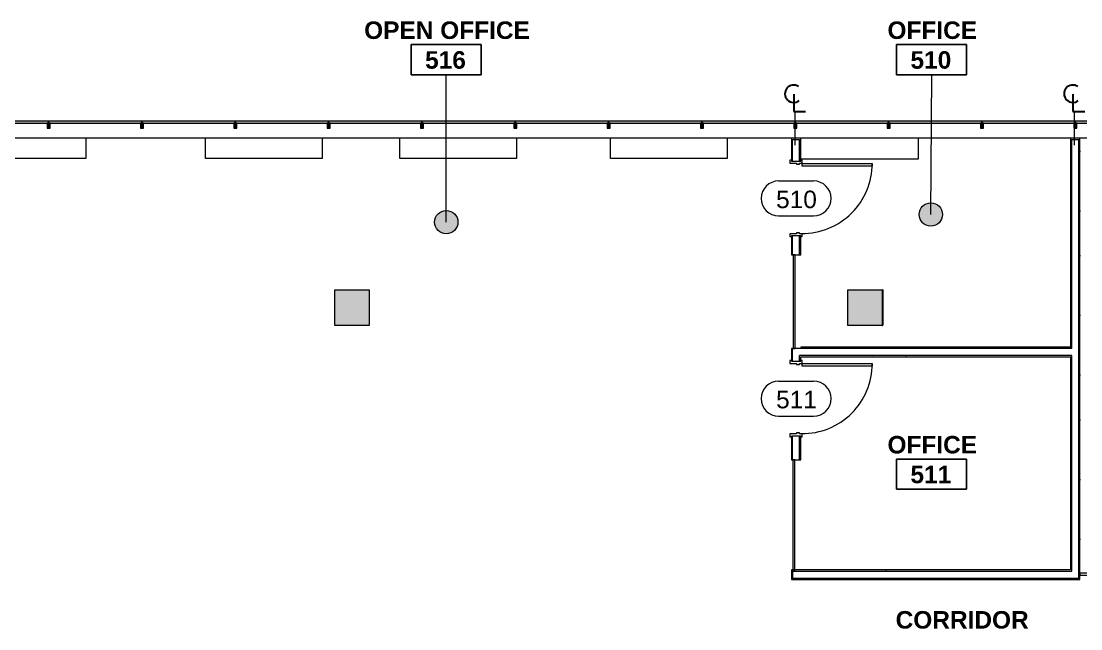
# Model space of a CAD drawing. Header units: inches. Extents: x 920 to 3738, y -709 to 819.
# Drawn here: x 2298 to 2843, y 507 to 819 of the extents above; entities that cross this region are included whole.
import ezdxf

# ---------------------------------------------------------------- set-up
doc = ezdxf.new("R2010")
doc.units = ezdxf.units.IN
doc.header["$MEASUREMENT"] = 0
for name, color, linetype, lineweight in [('A-ANNO-NOTE', 131, 'Continuous', 9), ('A-AREA-IDEN', 2, 'Continuous', 9), ('A-DETL', 90, 'Continuous', 9), ('A-DOOR', 31, 'Continuous', 13), ('A-DOOR-IDEN', 31, 'Continuous', 9), ('A-GLAZ-CURT', 52, 'Continuous', 9), ('A-GLAZ-CWMG', 51, 'Continuous', 9), ('A-WALL', 113, 'Continuous', 13), ('A-WALL-PATT', 111, 'Continuous', 13), ('bb$0$A-BBASE', 250, 'Continuous', 30), ('dp$0$A-WALL-EXST', 7, 'Continuous', 9), ('I-WALL', 2, 'Continuous', 9), ('S-COLS', 52, 'Continuous', 13)]:
    doc.layers.add(name, color=color, linetype=linetype, lineweight=lineweight)
doc.styles.add('Swis721 Lt BT', font='swissl.ttf', dxfattribs={"height": 9})
doc.styles.add('Swis721 Lt BT_B', font='', dxfattribs={"height": 9})
doc.styles.get('Swis721 Lt BT_B').set_extended_font_data('Swis721 Lt BT', bold=True)
pattern_1 = [(0, (2996.523, 0), (30.72, 7.68), [1.267, -21.773, 1.267, -21.773, -122.88]), (0, (2996.523, 0), (30.72, 7.68), [-46.08, 1.267, -44.813, 1.267, -21.773, -53.76]), (0, (2996.523, 0), (30.72, 7.68), [-115.2, 1.267, -14.093, 1.267, -37.133]), (120, (3008.043, 3.84), (-22.011075, 22.7643), [1.267, -21.773, 1.267, -21.773, -122.88]), (120, (3008.043, 3.84), (-22.011075, 22.7643), [-46.08, 1.267, -44.813, 1.267, -21.773, -53.76]), (120, (3008.043, 3.84), (-22.011075, 22.7643), [-115.2, 1.267, -14.093, 1.267, -37.133]), (240, (3011.883, 19.2), (-8.708925, -30.4443), [1.267, -21.773, 1.267, -21.773, -122.88]), (240, (3011.883, 19.2), (-8.708925, -30.4443), [-46.08, 1.267, -44.813, 1.267, -21.773, -53.76]), (240, (3011.883, 19.2), (-8.708925, -30.4443), [-115.2, 1.267, -14.093, 1.267, -37.133])]

# ---------------------------------------------------------------- blocks, each defined once
blk = doc.blocks.new('1951 Kidwell_Linked_dwg_bb-7240425-5TH FLOOR CONSTRUCTION')
at = {"layer": 'bb$0$A-BBASE'}
blk.add_hatch(color=256, dxfattribs=at).paths.add_polyline_path([(-255, 663), (-255, 681), (-255.1, 681), (-255.1, 663)], flags=0)
for p, q in [((-255, 681), (-255.1, 681)), ((-255.1, 681), (-255.1, 663)), ((-255, 663), (-255, 681)), ((-255.1, 663), (-255, 663)), ((-255.1, 663), (-255, 663))]:
    blk.add_line(p, q, dxfattribs=at)
at = {"layer": 'bb$0$A-BBASE', "flags": 128}
blk.add_lwpolyline([(-255, 663), (-255, 681), (-255.1, 681)], dxfattribs=at)
blk = doc.blocks.new('1951 Kidwell_Linked_dwg-6963106-5TH FLOOR CONSTRUCTION')
at = {"layer": 'bb$0$A-BBASE'}
blk.add_hatch(color=256, dxfattribs=at).paths.add_polyline_path([(-255, 663), (-255, 681), (-255.1, 681), (-255.1, 663)], flags=0)
for p, q in [((-255, 681), (-255.1, 681)), ((-255.1, 681), (-255.1, 663)), ((-255, 663), (-255, 681)), ((-255.1, 663), (-255, 663)), ((-255.1, 663), (-255, 663))]:
    blk.add_line(p, q, dxfattribs=at)
at = {"layer": 'bb$0$A-BBASE', "flags": 128}
blk.add_lwpolyline([(-255, 663), (-255, 681), (-255.1, 681)], dxfattribs=at)
blk.add_blockref('1951 Kidwell_Linked_dwg_bb-7240425-5TH FLOOR CONSTRUCTION', (0, 0))
blk = doc.blocks.new('Concrete-Rectangular-Column - 18 x 18-7059525-5TH FLOOR CONSTRUCTION')
at = {"layer": 'S-COLS', "lineweight": 9}
blk.add_hatch(color=7, dxfattribs=at).paths.add_polyline_path([(9, -9), (8.99, 9), (-9, 9), (-9, -9), (8.99, -9)], flags=0)
at = {"layer": 'S-COLS', "color": 8, "lineweight": 20}
for p, q in [((9, 9), (-9, 9)), ((-9, 9), (-9, -9)), ((9, -9), (9, 9)), ((-9, -9), (9, -9))]:
    blk.add_line(p, q, dxfattribs=at)
blk = doc.blocks.new('Door - Single - Solid Door-7611582-5TH FLOOR CONSTRUCTION')
at = {"layer": 'A-DOOR'}
for p, q in [((-14.01, 39.28), (-12.63, 39.28)), ((-14.01, 3.28), (-14.01, 39.28)), ((-12.63, 39.28), (-12.63, 3.28)), ((-12.63, 3.28), (-14.01, 3.28))]:
    blk.add_line(p, q, dxfattribs=at)
at = {"layer": 'A-DOOR', "lineweight": 9}
for p, q in [((-15.63, 3.28), (-15.63, 2.53)), ((-14.13, 3.28), (-15.63, 3.28)), ((-14.13, 1.78), (-14.13, 3.28)), ((-13.63, 1.78), (-14.13, 1.78)), ((-14.13, -3.1), (-14.13, 0.28)), ((-14.13, 0.28), (-13.63, 0.28)), ((-13.63, 0.28), (-13.63, 1.78)), ((22.12, 1.78), (21.62, 1.78)), ((21.62, 1.78), (21.62, 0.28)), ((21.62, 0.28), (22.12, 0.28)), ((23.62, 3.28), (22.12, 3.28)), ((22.12, 3.28), (22.12, 1.78)), ((22.12, 0.28), (22.12, -3.1)), ((23.62, 2.53), (23.62, 3.28)), ((-15.63, -2.35), (-15.63, -3.1)), ((-15.63, -3.1), (-14.13, -3.1)), ((22.12, -3.1), (23.62, -3.1)), ((23.62, -3.1), (23.62, -2.35))]:
    blk.add_line(p, q, dxfattribs=at)
blk.add_arc((-14.01, 3.28), 36, 359.5, 90, dxfattribs=at)
blk = doc.blocks.new('System Panel - Glazed-7544413-5TH FLOOR CONSTRUCTION')
at = {"layer": 'A-GLAZ-CURT', "lineweight": 13}
for p, q in [((28.67, 1.75), (-28.67, 1.75)), ((-28.67, 1.75), (-28.67, 0.75)), ((-28.67, 0.75), (28.67, 0.75)), ((28.67, 0.75), (28.67, 1.75))]:
    blk.add_line(p, q, dxfattribs=at)
blk = doc.blocks.new('System Panel - Glazed-7617524-5TH FLOOR CONSTRUCTION')
at = {"layer": 'A-GLAZ-CURT', "lineweight": 13}
for p, q in [((24.125, -0.75), (-24.125, -0.75)), ((-24.125, -0.75), (-24.125, -1.75)), ((-24.125, -1.75), (24.125, -1.75)), ((24.125, -1.75), (24.125, -0.75))]:
    blk.add_line(p, q, dxfattribs=at)
blk = doc.blocks.new('System Panel - Glazed-7612509-5TH FLOOR CONSTRUCTION')
at = {"layer": 'A-GLAZ-CURT', "lineweight": 13}
for p, q in [((39.28125, 1.75), (-39.28125, 1.75)), ((-39.28125, 1.75), (-39.28125, 0.75)), ((-39.28125, 0.75), (39.28125, 0.75)), ((39.28125, 0.75), (39.28125, 1.75))]:
    blk.add_line(p, q, dxfattribs=at)
blk = doc.blocks.new('System Panel - Glazed-7352699-5TH FLOOR CONSTRUCTION')
at = {"layer": 'A-GLAZ-CURT'}
blk.add_hatch(color=7, dxfattribs=at).paths.add_polyline_path([(-20.24, 0.75), (22.12, 0.75), (22.12, 1.75), (-22.12, 1.75), (-22.12, 0.75)], flags=0)
at = {"layer": 'A-GLAZ-CURT', "color": 8, "lineweight": 20}
for p, q in [((22.12, 1.75), (-22.12, 1.75)), ((-22.12, 1.75), (-22.12, 0.75)), ((-22.12, 0.75), (22.12, 0.75)), ((22.12, 0.75), (22.12, 1.75))]:
    blk.add_line(p, q, dxfattribs=at)
blk = doc.blocks.new('System Panel - Glazed-7347563-5TH FLOOR CONSTRUCTION')
at = {"layer": 'A-GLAZ-CURT'}
blk.add_hatch(color=7, dxfattribs=at).paths.add_polyline_path([(-24, 0.75), (24, 0.75), (24, 1.75), (-24, 1.75), (-24, 1.59)], flags=0)
at = {"layer": 'A-GLAZ-CURT', "color": 8, "lineweight": 20}
for p, q in [((24, 1.75), (-24, 1.75)), ((-24, 1.75), (-24, 0.75)), ((-24, 0.75), (24, 0.75)), ((24, 0.75), (24, 1.75))]:
    blk.add_line(p, q, dxfattribs=at)
blk = doc.blocks.new('Rectangular Mullion - 1_5_ x 2_5_ rectangular-7347996-5TH FLOOR CONSTRUCTION')
at = {"layer": 'A-GLAZ-CWMG'}
blk.add_hatch(color=7, dxfattribs=at).paths.add_polyline_path([(-0.75, 1.75), (0.75, 1.75), (0.75, -0.75), (-0.75, -0.75), (-0.75, 0)], flags=0)
at = {"layer": 'A-GLAZ-CWMG', "color": 8, "lineweight": 20}
for p, q in [((-0.75, 1.75), (0.75, 1.75)), ((-0.75, -0.75), (-0.75, 1.75)), ((0.75, 1.75), (0.75, -0.75)), ((0.75, -0.75), (-0.75, -0.75))]:
    blk.add_line(p, q, dxfattribs=at)
blk = doc.blocks.new('Room Tag - Room Name and Number-3379422-5TH FLOOR CONSTRUCTION')
at = {"layer": 'A-AREA-IDEN'}
for p, q in [((-0.1881, -0.1636), (-0.1881, -0.0018)), ((-0.1881, -0.0018), (0.1869, -0.0018)), ((0.1869, -0.0018), (-0.1881, -0.0018)), ((-0.1881, -0.0018), (-0.1881, -0.1636)), ((0.1869, -0.0018), (0.1869, -0.1636)), ((0.1869, -0.1636), (0.1869, -0.0018)), ((0.1869, -0.1636), (-0.1881, -0.1636)), ((-0.1881, -0.1636), (0.1869, -0.1636))]:
    blk.add_line(p, q, dxfattribs=at)
blk = doc.blocks.new('Door Tag - Door Tag-41184-5TH FLOOR CONSTRUCTION')
at = {"layer": 'A-DOOR-IDEN'}
for p, q in [((-0.09375, 0.09375), (0.09375, 0.09375)), ((-0.09375, -0.09375), (0.09375, -0.09375))]:
    blk.add_line(p, q, dxfattribs=at)
for centre, start, end in [((-0.09375, 0), 90, 270), ((0.09375, 0), 270, 90)]:
    blk.add_arc(centre, 0.09375, start, end, dxfattribs=at)
blk = doc.blocks.new('Centerline - Centerline-43150-5TH FLOOR CONSTRUCTION')
at = {"layer": 'A-ANNO-NOTE', "lineweight": 30}
for p, q in [((0, 0.0259), (0, -0.0678)), ((0, -0.0678), (0.0642, -0.0678))]:
    blk.add_line(p, q, dxfattribs=at)
blk.add_arc((0, 0.0273), 0.0469, 55.7755, 308.0372, dxfattribs=at)

msp = doc.modelspace()

# ---------------------------------------------------------------- hatches: boundary and pattern name
at = {"layer": 'A-AREA-IDEN'}
h = msp.add_hatch(color=256, dxfattribs=at)
edge = h.paths.add_edge_path(flags=0)
edge.add_arc((2766.26, 720.01), 6, 0, 360)
h = msp.add_hatch(color=256, dxfattribs=at)
edge = h.paths.add_edge_path(flags=0)
edge.add_arc((2517.05, 716.08), 6, 0, 360)
at = {"layer": 'A-WALL-PATT', "lineweight": 9}
h = msp.add_hatch(dxfattribs=at)
h.set_pattern_fill('FP_2', color=256, style=0, pattern_type=2)
h.set_pattern_definition(pattern_1)
h.paths.add_polyline_path([(2838.71, 536.47), (2838.71, 647.44), (2838.09, 647.44), (2838.09, 536.47)], flags=0)
h.paths.add_polyline_path([(2838.09, 651.06), (2838.71, 651.06), (2838.71, 758.62), (2842.34, 758.62), (2842.34, 759.25), (2838.09, 759.25), (2838.09, 651.69)], flags=0)
h = msp.add_hatch(dxfattribs=at)
h.set_pattern_fill('FP_2', color=256, style=0, pattern_type=2)
h.set_pattern_definition(pattern_1)
h.paths.add_polyline_path([(2842.96, 532.22), (2842.96, 759.25), (2842.34, 759.25), (2842.34, 532.22)], flags=0)
h = msp.add_hatch(dxfattribs=at)
h.set_pattern_fill('FP_2', color=256, style=0, pattern_type=2)
h.set_pattern_definition(pattern_1)
h.paths.add_polyline_path([(2741.42, 651.06), (2838.09, 651.06), (2838.09, 651.69), (2699.4, 651.69), (2699.4, 651.06), (2723.42, 651.06)], flags=0)
h = msp.add_hatch(dxfattribs=at)
h.set_pattern_fill('FP_2', color=256, style=0, pattern_type=2)
h.set_pattern_definition(pattern_1)
h.paths.add_polyline_path([(2838.09, 646.81), (2838.09, 647.44), (2699.4, 647.44), (2699.4, 646.81), (2761.28, 646.81)], flags=0)
h = msp.add_hatch(dxfattribs=at)
h.set_pattern_fill('FP_2', color=256, style=0, pattern_type=2)
h.set_pattern_definition(pattern_1)
h.paths.add_polyline_path([(2694.52, 532.84), (2695.15, 532.84), (2695.15, 536.47), (2838.09, 536.47), (2838.09, 537.09), (2694.52, 537.09), (2694.52, 532.85)], flags=0)
h = msp.add_hatch(dxfattribs=at)
h.set_pattern_fill('FP_2', color=256, style=0, pattern_type=2)
h.set_pattern_definition(pattern_1)
h.paths.add_polyline_path([(2842.33, 532.22), (2842.34, 532.22), (2842.34, 532.84), (2694.52, 532.84), (2694.52, 532.22), (2838.71, 532.22)], flags=0)

# ---------------------------------------------------------------- linework, layer by layer
at = {"layer": 'A-ANNO-NOTE'}
for p, q in [((2696.55, 755.7), (2696.55, 772.99)), ((2840.11, 755.7), (2840.11, 772.99))]:
    msp.add_line(p, q, dxfattribs=at)
at = {"layer": 'A-AREA-IDEN'}
for p, q in [((2517.05, 716.08), (2517.05, 791.91)), ((2766.26, 720.01), (2766.69, 791.91))]:
    msp.add_line(p, q, dxfattribs=at)
for centre in [(2766.26, 720.01), (2517.05, 716.08)]:
    msp.add_circle(centre, 6, dxfattribs=at)
at = {"layer": 'A-DETL'}
for p, q in [((2331.68, 759.25), (2331.68, 748.75)), ((2393.21, 748.75), (2393.21, 759.25)), ((2453.21, 759.25), (2453.21, 748.75)), ((2493.16, 748.75), (2493.16, 759.25)), ((2553.16, 759.25), (2553.16, 748.75)), ((2601.54, 748.75), (2601.54, 759.25)), ((2661.54, 759.25), (2661.54, 748.75)), ((2759.81, 759.05), (2759.81, 748.55)), ((2331.68, 748.75), (2271.68, 748.75)), ((2453.21, 748.75), (2393.21, 748.75)), ((2553.16, 748.75), (2493.16, 748.75)), ((2661.54, 748.75), (2601.54, 748.75)), ((2759.81, 748.55), (2699.81, 748.55))]:
    msp.add_line(p, q, dxfattribs=at)
at = {"layer": 'A-WALL', "lineweight": 9}
for p, q in [((2268.26, 768.25), (2932.76, 768.25)), ((2694.52, 759.25), (2270.15, 759.25)), ((2838.09, 759.25), (2699.4, 759.25)), ((2930.9, 759.25), (2842.96, 759.25))]:
    msp.add_line(p, q, dxfattribs=at)
at = {"layer": 'A-WALL'}
for p, q in [((2695.15, 747.5), (2695.15, 758.62)), ((2695.15, 758.62), (2698.77, 758.62)), ((2698.77, 747.5), (2698.77, 758.62)), ((2838.71, 651.06), (2838.71, 758.62)), ((2838.71, 758.62), (2842.34, 758.62)), ((2842.34, 532.84), (2842.34, 758.62)), ((2695.15, 699.25), (2695.15, 709)), ((2698.77, 699.25), (2698.77, 709)), ((2695.15, 644.5), (2695.15, 651)), ((2838.71, 651.06), (2699.4, 651.06)), ((2838.71, 647.44), (2698.77, 647.44)), ((2698.77, 644.5), (2698.77, 647.44)), ((2838.71, 536.47), (2838.71, 647.44)), ((2695.15, 593.75), (2695.15, 606)), ((2698.77, 593.75), (2698.77, 606)), ((2695.15, 536.47), (2695.15, 532.84)), ((2695.15, 536.47), (2838.71, 536.47)), ((2695.15, 532.84), (2842.34, 532.84))]:
    msp.add_line(p, q, dxfattribs=at)
at = {"layer": 'I-WALL', "lineweight": 13}
for p, q in [((2694.52, 759.25), (2694.52, 747.5)), ((2699.4, 759.25), (2694.52, 759.25)), ((2699.4, 747.5), (2699.4, 759.25)), ((2838.09, 759.25), (2838.09, 651.69)), ((2842.96, 759.25), (2838.09, 759.25)), ((2842.96, 532.22), (2842.96, 759.25)), ((2694.52, 747.5), (2699.4, 747.5)), ((2694.52, 709), (2694.52, 699.25)), ((2699.4, 709), (2694.52, 709)), ((2699.4, 699.25), (2699.4, 709)), ((2694.52, 699.25), (2699.4, 699.25)), ((2694.52, 651), (2694.52, 644.5)), ((2699.4, 651), (2694.52, 651)), ((2838.09, 651.69), (2699.4, 651.69)), ((2699.4, 651.69), (2699.4, 651)), ((2694.52, 644.5), (2699.4, 644.5)), ((2699.4, 646.81), (2838.09, 646.81)), ((2699.4, 644.5), (2699.4, 646.81)), ((2838.09, 646.81), (2838.09, 537.09)), ((2694.52, 606), (2694.52, 593.75)), ((2699.4, 606), (2694.52, 606)), ((2699.4, 593.75), (2699.4, 606)), ((2694.52, 593.75), (2699.4, 593.75)), ((2838.09, 537.09), (2694.52, 537.09)), ((2694.52, 537.09), (2694.52, 532.22)), ((2694.52, 532.22), (2842.96, 532.22))]:
    msp.add_line(p, q, dxfattribs=at)

# ---------------------------------------------------------------- block references
at = {"layer": 'A-ANNO-NOTE', "xscale": 96, "yscale": 96, "zscale": 96}
for p in [(2695.71, 779.5), (2839.28, 779.5)]:
    msp.add_blockref('Centerline - Centerline-43150-5TH FLOOR CONSTRUCTION', p, dxfattribs=at)
at = {"layer": 'A-AREA-IDEN', "xscale": 95.99999999999994, "yscale": 95.99999999999994, "zscale": 95.99999999999994}
for p in [(2517.04, 807.61), (2766.68, 807.61), (2766.68, 594.33)]:
    msp.add_blockref('Room Tag - Room Name and Number-3379422-5TH FLOOR CONSTRUCTION', p, dxfattribs=at)
at = {"layer": 'A-DOOR', "rotation": 269.9999999999999}
for p in [(2696.87, 732.24), (2696.87, 629.24)]:
    msp.add_blockref('Door - Single - Solid Door-7611582-5TH FLOOR CONSTRUCTION', p, dxfattribs=at)
at = {"layer": 'A-DOOR-IDEN', "xscale": 95.99999999999994, "yscale": 95.99999999999994, "zscale": 95.99999999999994}
for p in [(2696.96, 728.25), (2696.96, 625.25)]:
    msp.add_blockref('Door Tag - Door Tag-41184-5TH FLOOR CONSTRUCTION', p, dxfattribs=at)
at = {"layer": 'A-GLAZ-CURT'}
for name, p in [('System Panel - Glazed-7352699-5TH FLOOR CONSTRUCTION', (2290.38, 766.25)), ('System Panel - Glazed-7347563-5TH FLOOR CONSTRUCTION', (2336.51, 766.25)), ('System Panel - Glazed-7347563-5TH FLOOR CONSTRUCTION', (2384.51, 766.25)), ('System Panel - Glazed-7347563-5TH FLOOR CONSTRUCTION', (2432.51, 766.25)), ('System Panel - Glazed-7347563-5TH FLOOR CONSTRUCTION', (2480.51, 766.25)), ('System Panel - Glazed-7347563-5TH FLOOR CONSTRUCTION', (2528.51, 766.25)), ('System Panel - Glazed-7347563-5TH FLOOR CONSTRUCTION', (2576.51, 766.25)), ('System Panel - Glazed-7347563-5TH FLOOR CONSTRUCTION', (2624.51, 766.25)), ('System Panel - Glazed-7347563-5TH FLOOR CONSTRUCTION', (2672.51, 766.25)), ('System Panel - Glazed-7347563-5TH FLOOR CONSTRUCTION', (2720.51, 766.25)), ('System Panel - Glazed-7347563-5TH FLOOR CONSTRUCTION', (2768.51, 766.25)), ('System Panel - Glazed-7347563-5TH FLOOR CONSTRUCTION', (2816.51, 766.25)), ('System Panel - Glazed-7347563-5TH FLOOR CONSTRUCTION', (2864.51, 766.25)), ('System Panel - Glazed-7612509-5TH FLOOR CONSTRUCTION', (2882.24, 533.66))]:
    msp.add_blockref(name, p, dxfattribs=at)
at = {"layer": 'A-GLAZ-CURT', "rotation": 269.9999999999999}
for name, p in [('System Panel - Glazed-7617524-5TH FLOOR CONSTRUCTION', (2697.27, 675.12)), ('System Panel - Glazed-7544413-5TH FLOOR CONSTRUCTION', (2694.52, 565.08))]:
    msp.add_blockref(name, p, dxfattribs=at)
at = {"layer": 'A-GLAZ-CWMG', "extrusion": (0, 0, -1), "rotation": 180}
for p in [(-2312.51, 766.25), (-2360.51, 766.25), (-2408.51, 766.25), (-2456.51, 766.25), (-2504.51, 766.25), (-2552.51, 766.25), (-2600.51, 766.25), (-2648.51, 766.25), (-2696.51, 766.25), (-2744.51, 766.25), (-2792.51, 766.25), (-2840.51, 766.25)]:
    msp.add_blockref('Rectangular Mullion - 1_5_ x 2_5_ rectangular-7347996-5TH FLOOR CONSTRUCTION', p, dxfattribs=at)
at = {"layer": 'dp$0$A-WALL-EXST', "color": 250, "lineweight": 30}
msp.add_blockref('1951 Kidwell_Linked_dwg-6963106-5TH FLOOR CONSTRUCTION', (2996.52, 0), dxfattribs=at)
at = {"layer": 'S-COLS', "lineweight": 9}
for p in [(2468.52, 672), (2732.42, 672)]:
    msp.add_blockref('Concrete-Rectangular-Column - 18 x 18-7059525-5TH FLOOR CONSTRUCTION', p, dxfattribs=at)

# ---------------------------------------------------------------- texts
at = {"layer": 'A-AREA-IDEN', "char_height": 9, "attachment_point": 1, "style": 'Swis721 Lt BT_B'}
for s, insert, width in [('OPEN OFFICE', (2474.8, 819.33), 102.111), ('OFFICE', (2743.94, 819.33), 54.843), ('516', (2506.15, 804.01), 25.452), ('510', (2755.78, 804.01), 25.452), ('OFFICE', (2743.94, 606.05), 54.843), ('511', (2755.78, 590.73), 25.452), ('CORRIDOR', (2748.14, 515.94), 81.204)]:
    msp.add_mtext(s, dxfattribs=dict(at, insert=insert, width=width))
at = {"layer": 'A-DOOR-IDEN', "char_height": 9, "width": 24.543, "attachment_point": 1, "style": 'Swis721 Lt BT'}
for s, insert in [('510', (2686.66, 732.27)), ('511', (2686.66, 629.27))]:
    msp.add_mtext(s, dxfattribs=dict(at, insert=insert))

doc.saveas('drawing.dxf')
